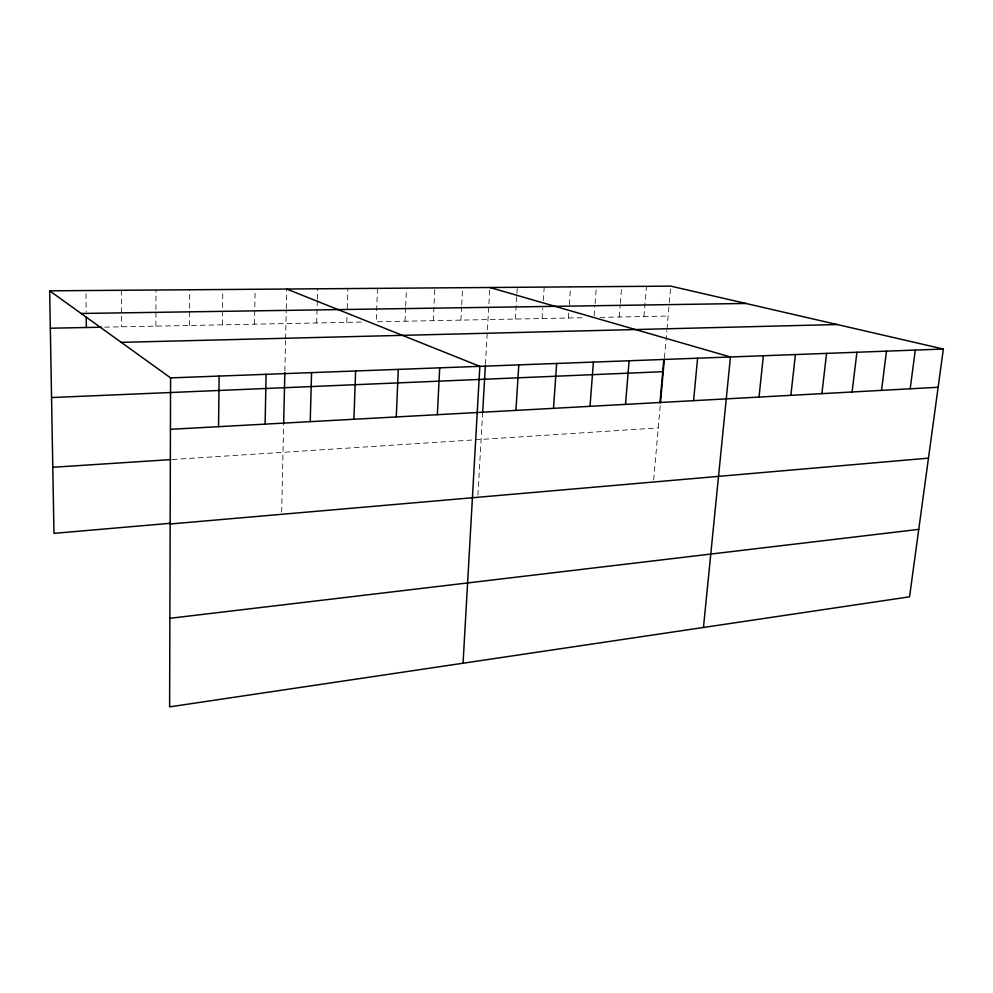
<?xml version="1.0" encoding="UTF-8"?>
<svg xmlns="http://www.w3.org/2000/svg" width="993" height="993" viewBox="0 0 993 993"><rect width="100%" height="100%" fill="white"/><g stroke="black" fill="none" stroke-linecap="round" stroke-linejoin="round"><path stroke-width="0.74" stroke-dasharray="4.96 3.72" d="M155.926 326.126L155.938 311.082M155.938 309.58L155.938 290.018M189.539 325.468L189.75 289.757M222.395 324.823L222.804 289.509M254.518 324.19L255.127 289.273M281.652 512.127L283.675 423.241M284.867 370.997L285.562 340.462M285.599 338.923L286.245 310.052M286.282 308.55L286.729 289.037M316.68 322.961L317.313 300.68M317.35 299.191L317.648 288.802M346.768 322.365L347.029 314.682M347.227 308.538L347.885 288.566M377.489 288.342L376.21 321.794L584.976 317.673M405.045 321.223L405.628 307.681M405.69 306.179L406.472 288.131M433.271 320.665L434.847 287.92M460.913 320.118L461.646 306.229M461.733 304.69L462.626 287.709M477.918 495.159L482.66 412.48M485.428 364.394L489.847 287.498M515.342 319.051L516.844 294.859M516.931 293.345L517.316 287.3M542.116 318.517L542.811 308.041M543.308 300.556L544.214 287.089M568.344 317.996L568.766 312.075M569.287 304.665L570.553 286.89M594.162 315.96L594.981 305.174M595.092 303.635L596.259 288.243M619.235 317.003L620.203 304.801M620.327 303.275L621.668 286.505M643.923 316.506L646.468 286.319M653.655 479.967L660.333 404.35M664.441 357.84L666.837 330.743M666.961 329.279L669.195 304.069M669.332 302.58L670.784 286.133M172.298 459.511L473.735 439.911M475.213 439.812L658.247 427.909M104.712 327.144L363.81 322.03M599.971 317.375L668.14 316.035M85.957 293.63L86.168 312.1M121.332 290.279L121.543 326.809"/><path stroke-width="1.49" d="M49.65 290.825L170.585 377.886L169.617 706.867L909.551 596.818L943.35 349.027L670.784 286.133L49.65 290.825L53.97 533.365L170.61 523.261M218.547 426.68L219.13 376.074M265.119 424.123L266.087 374.311M283.675 423.241L284.83 372.512M310.226 421.653L311.566 372.623M353.918 419.269L355.606 370.972M396.281 416.948L398.292 369.384M437.367 414.689L439.688 367.832M463.061 663.225L479.842 366.33L286.729 289.037M482.66 412.48L485.341 365.883M515.926 410.394L518.805 364.878M553.511 408.334L556.639 363.463M590.028 406.336L593.392 362.097M625.516 404.387L629.103 360.757M660.022 402.5L663.82 359.466M660.469 402.873L664.305 359.379M693.598 400.663L697.582 358.2M703.454 627.464L730.438 356.983L489.847 287.498M759.012 397.088L763.369 355.742M790.875 395.338L795.405 354.551M821.894 393.638L826.573 353.384M852.093 391.987L856.922 352.254M881.523 390.373L886.488 351.15M910.184 388.809L915.285 350.07M169.877 618.304L918.748 529.368M170.163 523.994L928.467 458.145M52.79 467.281L170.796 459.61M170.436 429.311L938.137 387.27M51.549 397.548L663.225 371.68M170.585 377.886L943.35 349.027M121.233 342.349L837.198 324.537M50.32 328.211L101.646 327.206M81.128 313.478L745.88 303.461M86.217 316.717L86.341 327.504"/></g></svg>
